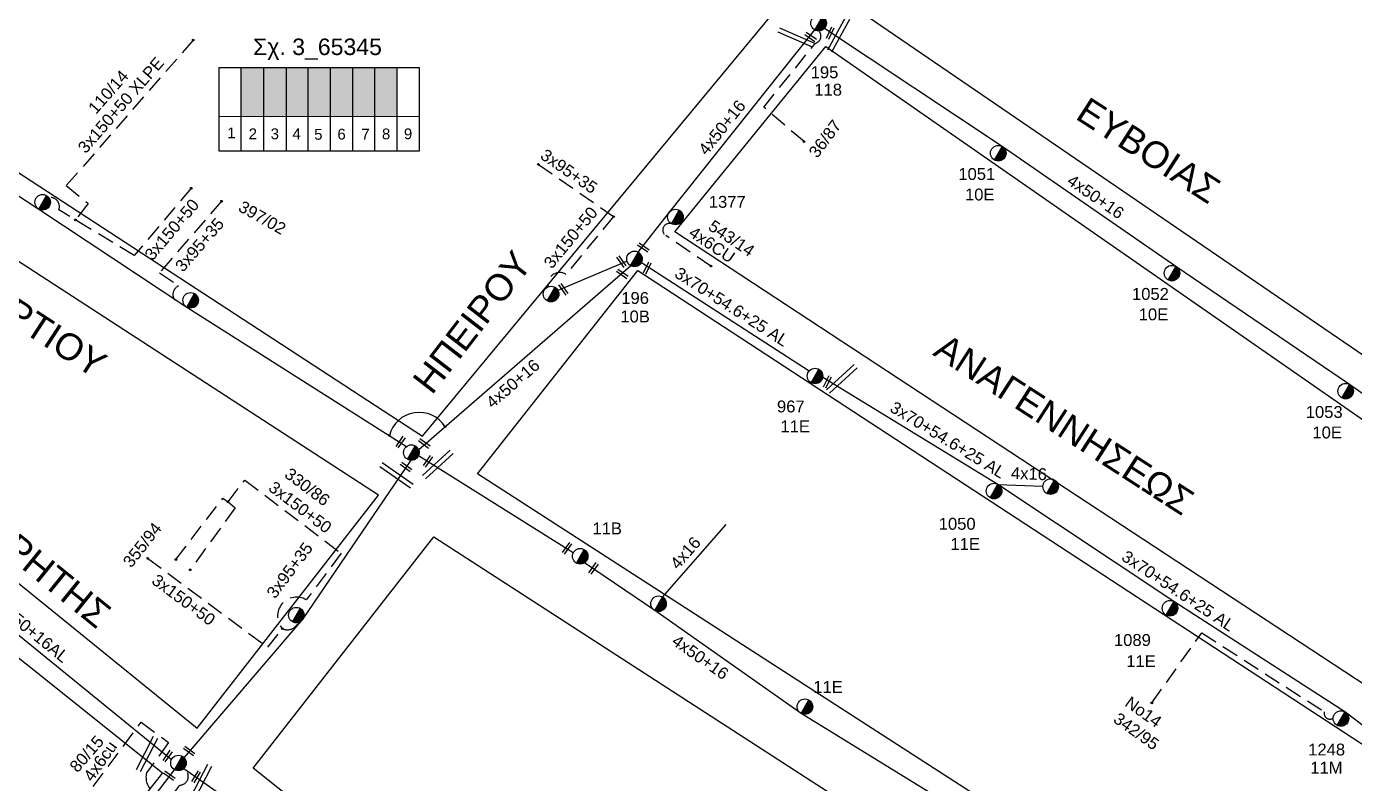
# Model space of a CAD drawing. Header units: millimetres. Extents: x 1138 to 9186, y 1584 to 2927.
# Drawn here: x 7524.4 to 7725.7, y 2081.8 to 2196.5 of the extents above; entities that cross this region are included whole.
import ezdxf
from ezdxf.enums import TextEntityAlignment as Align

# ---------------------------------------------------------------- set-up
doc = ezdxf.new("R2010")
doc.units = ezdxf.units.MM
doc.linetypes.add('DASHED', pattern=[19.05, 12.7, -6.35])
for name, color, linetype, lineweight in [('3x150+50', 7, 'Continuous', 30), ('3x150+50 XLPE', 7, 'SYN_LINE', 30), ('3x70+54.6+25 AL', 7, 'SYN_LINE', 30), ('3x95+35', 7, 'Continuous', 30), ('4x16', 7, 'Continuous', 30), ('4x50+16', 7, 'Continuous', 30), ('4x50+16AL', 7, 'Continuous', 30), ('4x6CU', 7, 'Continuous', 30), ('Υπόβαθρο ΔΕΗ', 7, 'Continuous', 30)]:
    doc.layers.add(name, color=color, linetype=linetype, lineweight=lineweight)
for name, color, linetype in [('Pillar OTE', 7, 'Continuous'), ('TEXT ΚΑΛΩΔΙΩΝ', 7, 'Continuous'), ('Άγνωστα', 7, 'Continuous'), ('ΑΓΝΩΣΤΟ ΥΠΟΓΕΙΟ ΚΑΛΩΔΙΟ', 7, 'DASHED'), ('Καλώδια ΧΤ   3x150AL+50CU', 7, 'DASHED'), ('Μηχανική τομή', 7, 'Continuous'), ('Στύλος ΦΜ', 7, 'Continuous'), ('Στύλος ΦΜ @ 1', 7, 'Continuous'), ('Συνδέσεις', 7, 'Continuous'), ('Τομή', 7, 'Continuous')]:
    doc.layers.add(name, color=color, linetype=linetype)
doc.styles.add('arial', font='arial.ttf')
doc.styles.get("Standard").update_dxf_attribs({"font": 'arial.ttf'})
doc.linetypes.add('SYN_LINE', pattern='A,0.5,-0.0001,["/\\/\\/\\/",Standard,S=0.1,R=0,X=0,Y=-0.05],-0.25', length=0.7501)

# ---------------------------------------------------------------- blocks, each defined once
blk = doc.blocks.new('ΥΠΑΡΧΩΝ ΤΣΙΜΕΝΤΕΝΙΟΣ ΣΤΥΛΟΣ')
at = {"layer": 'Στύλος ΦΜ'}
blk.add_hatch(color=7, dxfattribs=at).paths.add_polyline_path([(-1.29, -2.28, 0.574793), (2.62, 0, 0.268822), (1.3, 2.27)])
at = {"layer": 'Στύλος ΦΜ', "color": 7}
blk.add_line((-1.29, -2.28), (1.3, 2.27), dxfattribs=at)
blk.add_circle((0, 0), 2.62, dxfattribs=at)
at = {"layer": 'Στύλος ΦΜ', "flags": 4}
for tag, p in [('ΑΡΙΘΜΟΣ', (-4.68, 8.05)), ('ΤΥΠΟΣ', (-4.91, 3.03))]:
    blk.add_attdef(tag, p, '', height=4, dxfattribs=at)
blk = doc.blocks.new('ΜΗΧΑΝΙΚΗ ΤΟΜΗ')
at = {"layer": 'Μηχανική τομή', "ltscale": 40}
for p, q in [((-1.89, 0.78), (5.69, 0.78)), ((-1.89, -0.77), (5.69, -0.77))]:
    blk.add_line(p, q, dxfattribs=at)
blk = doc.blocks.new('ΤΟΜΗ')
at = {"layer": 'Τομή', "ltscale": 40}
for p, q in [((-5.68, 0), (17.06, 0)), ((-5.68, -2.77), (17.06, -2.77))]:
    blk.add_line(p, q, dxfattribs=at)
blk = doc.blocks.new('_ΣΥΝΔΕΣΗ')
at = {"layer": 'Συνδέσεις', "linetype": 'SYN_LINE', "ltscale": 40}
blk.add_hatch(color=256, dxfattribs=at).paths.add_polyline_path([(0.5, -0.01, 1), (-0.5, -0.01, 1)])
at = {"layer": 'Συνδέσεις'}
blk.add_circle((0, -0.01), 0.5, dxfattribs=at)

msp = doc.modelspace()

# ---------------------------------------------------------------- hatches: boundary and pattern name
at = {"layer": 'Καλώδια ΧΤ   3x150AL+50CU', "linetype": 'DASHED', "lineweight": -3, "ltscale": 0.2}
h = msp.add_hatch(color=1, dxfattribs=at)
h.dxf.hatch_style = 1
h.paths.add_polyline_path([(7560.36, 2190.25), (7556.92, 2190.25), (7556.92, 2182.89), (7560.36, 2182.88)])
h = msp.add_hatch(color=5, dxfattribs=at)
h.dxf.hatch_style = 1
h.paths.add_polyline_path([(7560.36, 2182.88), (7563.8, 2182.88), (7563.8, 2190.25), (7560.36, 2190.25)])
h = msp.add_hatch(color=30, dxfattribs=at)
h.dxf.hatch_style = 1
h.paths.add_polyline_path([(7567.1, 2190.25), (7563.8, 2190.25), (7563.8, 2182.88), (7567.1, 2182.88)])
h = msp.add_hatch(color=27, dxfattribs=at)
h.dxf.hatch_style = 1
h.paths.add_polyline_path([(7570.48, 2190.25), (7567.1, 2190.25), (7567.1, 2182.88), (7570.48, 2182.87)])
h = msp.add_hatch(color=62, dxfattribs=at)
h.dxf.hatch_style = 1
h.paths.add_polyline_path([(7570.48, 2182.87), (7573.88, 2182.87), (7573.88, 2190.24), (7570.48, 2190.25)])
h = msp.add_hatch(color=151, dxfattribs=at)
h.dxf.hatch_style = 1
h.paths.add_polyline_path([(7573.88, 2182.87), (7577.27, 2182.87), (7577.28, 2190.24), (7573.88, 2190.24)])
h = msp.add_hatch(color=173, dxfattribs=at)
h.dxf.hatch_style = 1
h.paths.add_polyline_path([(7577.22, 2182.87), (7580.61, 2182.87), (7580.61, 2190.24), (7577.22, 2190.24)])

# ---------------------------------------------------------------- linework, layer by layer
at = {"layer": '3x150+50', "color": 30, "linetype": 'DASHED', "lineweight": -3, "ltscale": 0.2}
for points in [[(7642.26, 2179.03), (7636.16, 2184.26), (7643.99, 2193.95, 0.577482), (7644.52, 2195.8, 21.61572)], [(7549.37, 2171.98), (7540.75, 2161.79), (7529.31, 2168.7, 0.56084), (7527.79, 2170.57, -1.416469)], [(7613.4, 2167.67), (7606.18, 2158.91, 0.680179), (7603.49, 2157.02, -344.368185)]]:
    msp.add_lwpolyline(points, format="xyb", dxfattribs=at)
at = {"layer": '3x150+50', "color": 2, "linetype": 'DASHED', "lineweight": -3, "ltscale": 0.2}
for points in [[(7547.04, 2115.71), (7554.17, 2125.01), (7554.95, 2124.44), (7557.5, 2127.76), (7572.12, 2116.66)], [(7554.95, 2124.44), (7556.03, 2123.56), (7549.22, 2114.16)]]:
    msp.add_lwpolyline(points, dxfattribs=at)
msp.add_lwpolyline([(7542.76, 2115.91), (7560.98, 2102.42), (7563.18, 2105.25, 0.429171), (7565.55, 2106.13, -3.987271)], format="xyb", dxfattribs=at)
at = {"layer": '3x150+50 XLPE', "color": 30, "linetype": 'DASHED', "lineweight": -3, "ltscale": 0.2}
msp.add_lwpolyline([(7549.68, 2194.42), (7530.44, 2172.38), (7533.74, 2169.65), (7531.83, 2167.18)], dxfattribs=at)
at = {"layer": '3x150+50 XLPE', "color": 2, "linetype": 'DASHED', "lineweight": -3, "ltscale": 0.2}
msp.add_lwpolyline([(7469.45, 2040.91), (7463.79, 2046.4), (7468.29, 2051.04), (7504.15, 2025.26), (7547.68, 2081.54, 0.759548), (7548.24, 2084.02, 88.379213)], format="xyb", dxfattribs=at)
at = {"layer": '3x70+54.6+25 AL', "color": 30, "linetype": 'SYN_LINE', "lineweight": -3, "ltscale": 15}
for points in [[(7615.43, 2160.92), (7604.96, 2156.47)], [(7617.6, 2160.71), (7643.06, 2144.31)]]:
    msp.add_lwpolyline(points, dxfattribs=at)
at = {"layer": '3x70+54.6+25 AL', "color": 1, "linetype": 'SYN_LINE', "lineweight": -3, "ltscale": 15}
msp.add_lwpolyline([(7742.49, 2078.82), (7724.23, 2092.65), (7698.31, 2109.36), (7671.66, 2127.11), (7645.09, 2143.32)], dxfattribs=at)
at = {"layer": '3x70+54.6+25 AL', "color": 5, "linetype": 'SYN_LINE', "lineweight": -3, "ltscale": 15}
msp.add_lwpolyline([(7692.18, 1973.72), (7653.97, 2004.93), (7617.82, 2033.06), (7586.78, 2056.99), (7548.24, 2084.02)], dxfattribs=at)
at = {"layer": '3x95+35', "color": 30, "linetype": 'DASHED', "lineweight": -3, "ltscale": 0.2}
msp.add_lwpolyline([(7602, 2175.59), (7613.4, 2167.67)], dxfattribs=at)
msp.add_lwpolyline([(7553.97, 2170), (7544.58, 2159.17), (7547.45, 2157.18, 0.858202), (7548.27, 2154.39, -2.7749)], format="xyb", dxfattribs=at)
at = {"layer": '3x95+35', "color": 2, "linetype": 'DASHED', "lineweight": -3, "ltscale": 0.2}
msp.add_lwpolyline([(7572.12, 2116.66), (7566.82, 2109.61, 0.858361), (7563.18, 2105.25, -2.840447)], format="xyb", dxfattribs=at)
at = {"layer": '4x16', "color": 1, "linetype": 'SYN_LINE', "lineweight": -3, "ltscale": 8}
msp.add_lwpolyline([(7671.66, 2127.11), (7678.47, 2126.85)], dxfattribs=at)
at = {"layer": '4x16', "color": 151, "linetype": 'SYN_LINE', "lineweight": -3, "ltscale": 15}
msp.add_lwpolyline([(7620.8, 2110.04), (7630.46, 2121.04)], dxfattribs=at)
at = {"layer": '4x50+16', "color": 30, "lineweight": -3, "ltscale": 0.2}
for points in [[(7617.14, 2162.28), (7621.71, 2168.13), (7643.88, 2195.95)], [(7583.85, 2132.37), (7615.98, 2160.23)]]:
    msp.add_lwpolyline(points, dxfattribs=at)
at = {"layer": '4x50+16', "color": 1, "lineweight": -3, "ltscale": 0.2}
msp.add_lwpolyline([(7777.3, 2109.27), (7748.01, 2125.96), (7724.95, 2142.25), (7698.61, 2160.13), (7672.29, 2178.3), (7645.34, 2196.18)], dxfattribs=at)
at = {"layer": '4x50+16', "color": 2, "lineweight": -3, "ltscale": 0.2}
for points in [[(7548.32, 2085.67), (7566.35, 2106.74), (7582.73, 2130.76)], [(7522, 2051.3), (7546.86, 2083.86)]]:
    msp.add_lwpolyline(points, dxfattribs=at)
at = {"layer": '4x50+16', "color": 151, "lineweight": -3, "ltscale": 0.2}
for points in [[(7607.28, 2116.75), (7583.82, 2131.42)], [(7698.7, 2057.6), (7667.21, 2076.79), (7641.82, 2092.39), (7619.63, 2108), (7608.97, 2115.23)]]:
    msp.add_lwpolyline(points, dxfattribs=at)
at = {"layer": '4x50+16AL', "color": 30, "lineweight": -3, "ltscale": 0.2}
msp.add_lwpolyline([(7492.69, 2190.87), (7526.27, 2168.82), (7548.71, 2153.96), (7582.02, 2132.86)], dxfattribs=at)
at = {"layer": '4x50+16AL', "color": 151, "linetype": 'Continuous', "lineweight": -3, "ltscale": 0.2}
msp.add_lwpolyline([(7463.05, 2151.02), (7477.38, 2141.19), (7502.71, 2120.3), (7518.27, 2108.23), (7546.38, 2085.4)], dxfattribs=at)
at = {"layer": '4x6CU', "color": 30, "linetype": 'DASHED', "lineweight": -3, "ltscale": 0.2}
msp.add_lwpolyline([(7628.15, 2160.17), (7621.29, 2164.81, -0.881355), (7622.19, 2166.58, -1.19337)], format="xyb", dxfattribs=at)
at = {"layer": '4x6CU', "color": 2, "linetype": 'DASHED', "lineweight": -3, "ltscale": 0.2}
msp.add_lwpolyline([(7534.49, 2081.31), (7541.79, 2091.08), (7545.95, 2087.99), (7542.61, 2083.42, 0.666223), (7546.71, 2080.28, 5.056728)], format="xyb", dxfattribs=at)
at = {"layer": 'Pillar OTE', "lineweight": -3, "ltscale": 40}
for points in [[(7553.59, 2177.61), (7553.59, 2190.25), (7583.92, 2190.24), (7583.92, 2177.58), (7553.59, 2177.61)], [(7556.92, 2177.6), (7556.92, 2190.25)], [(7560.36, 2177.6), (7560.36, 2190.25)], [(7563.8, 2177.6), (7563.8, 2190.25)], [(7567.1, 2177.59), (7567.1, 2190.25)], [(7570.48, 2177.59), (7570.48, 2190.25)], [(7573.88, 2177.59), (7573.88, 2190.24)], [(7577.22, 2177.58), (7577.22, 2190.24)], [(7580.6, 2177.58), (7580.6, 2190.24)], [(7553.59, 2182.89), (7583.92, 2182.86)]]:
    msp.add_lwpolyline(points, dxfattribs=at)
at = {"layer": 'ΑΓΝΩΣΤΟ ΥΠΟΓΕΙΟ ΚΑΛΩΔΙΟ', "color": 1, "lineweight": -3, "ltscale": 0.2}
msp.add_lwpolyline([(7694.97, 2094), (7702.55, 2104.61), (7721.13, 2092.65, 0.698558), (7722.46, 2091.69, 2.268906)], format="xyb", dxfattribs=at)
at = {"layer": 'Υπόβαθρο ΔΕΗ', "lineweight": -3}
for points in [[(7750.56, 2130.62), (7797.96, 2199.6), (7701.34, 2260.74), (7649.9, 2199.33)], [(7622.67, 2165.37), (7645.55, 2193.46), (7746.27, 2123.49), (7737.77, 2089.81)], [(7735.86, 2081.89), (7725.65, 2043.02), (7592.79, 2128.68), (7617.05, 2159.53)], [(7558.77, 2084.09), (7586.15, 2119.17), (7723.13, 2030.65), (7688.39, 1980.79)]]:
    msp.add_lwpolyline(points, close=True, dxfattribs=at)
for points in [[(7555.71, 2255.7), (7497.9, 2190.8), (7584.41, 2134.39), (7638.11, 2199.1)], [(7489.84, 2182.47), (7468.22, 2156.66), (7550.27, 2090.18), (7577.75, 2125.47), (7489.84, 2182.47)], [(7462.08, 2149.65), (7545.02, 2083.38), (7506.07, 2034.18), (7476.67, 2055.54), (7480.1, 2059.13), (7473.95, 2064.05), (7386.39, 1973.58), (7342.39, 2017.74), (7411.1, 2089.73), (7462.08, 2149.65)]]:
    msp.add_lwpolyline(points, dxfattribs=at)
msp.add_arc((7583.92, 2133.35), 4.66, 32.3603, 165.5644, dxfattribs=at)

# ---------------------------------------------------------------- block references
at = {"layer": 'Μηχανική τομή', "lineweight": -3}
for p, xscale, yscale, zscale, rotation in [((7646.03, 2195.06), 0.25, 0.25, 0.25, 64.42578626019542), ((7643.64, 2194.59), 0.25, 0.25, 0.25, 145.4579805752666), ((7614.88, 2160.47), 0.25, 0.25, 0.25, 124.9596120876511), ((7618.31, 2162.7), 0.25, 0.25, 0.25, 145.4579805752666), ((7618.3, 2159.47), 0.25, 0.25, 0.25, 63.58360744664529), ((7615.11, 2158.69), 0.25, 0.25, 0.25, 145.4579805752666), ((7606.09, 2156.28), 0.25, 0.25, 0.25, 124.9596120876511), ((7645.62, 2142.22), 0.25, 0.25, 0.25, 63.58360744664529), ((7580.85, 2133.13), 0.25, 0.25, 0.25, 54.4856197192397), ((7585.08, 2133), 0.25, 0.25, 0.25, 143.98561449496), ((7582.31, 2129.43), 0.25, 0.25, 0.25, 143.98561449496), ((7584.99, 2130.23), 0.25, 0.25, 0.25, 54.4856197192397), ((7606.09, 2117.04), 0.25, 0.25, 0.25, 54.4856197192397), ((7610.1, 2113.99), 0.25, 0.25, 0.25, 54.4856197192397), ((7549.45, 2086.42), 0.25, 0.25, 0.25, 143.98561449496), ((7545.53, 2085.56), 0.25, 0.25, 0.25, 54.4856197192397), ((7546.43, 2082.66), 0.25, 0.25, 0.25, 143.98561449496), ((7549.9, 2082.39), 0.2499999999999999, 0.2499999999999999, 0.2499999999999999, 59.36032874903704)]:
    msp.add_blockref('ΜΗΧΑΝΙΚΗ ΤΟΜΗ', p, dxfattribs=dict(at, xscale=xscale, yscale=yscale, zscale=zscale, rotation=rotation))
at = {"layer": 'Στύλος ΦΜ @ 1', "lineweight": -3, "ltscale": 40}
ref = msp.add_blockref('ΥΠΑΡΧΩΝ ΤΣΙΜΕΝΤΕΝΙΟΣ ΣΤΥΛΟΣ', (7644.47, 2196.98), dxfattribs=dict(at, xscale=0.4499999999998181, yscale=0.4499999999998181, zscale=0.4499999999998181))
ref.add_attrib('ΤΥΠΟΣ', '195', (7643.27, 2188.64), dxfattribs={"layer": 'Στύλος ΦΜ', "height": 1.8, "flags": 4})
ref.add_attrib('ΑΡΙΘΜΟΣ', '118', (7643.82, 2186), dxfattribs={"layer": 'Στύλος ΦΜ', "height": 1.8, "flags": 4})
ref = msp.add_blockref('ΥΠΑΡΧΩΝ ΤΣΙΜΕΝΤΕΝΙΟΣ ΣΤΥΛΟΣ', (7671.7, 2177.28), dxfattribs=dict(at, xscale=0.4499999999998181, yscale=0.4499999999998181, zscale=0.4499999999998181))
ref.add_attrib('ΤΥΠΟΣ', '1051', (7665.65, 2173.23), dxfattribs={"layer": 'Στύλος ΦΜ', "height": 1.8, "flags": 4})
ref.add_attrib('ΑΡΙΘΜΟΣ', '10E', (7666.66, 2170.12), dxfattribs={"layer": 'Στύλος ΦΜ', "height": 1.8, "flags": 4})
for p, xscale, yscale, zscale in [((7526.85, 2169.85), 0.4499999999998181, 0.4499999999998181, 0.4499999999998181), ((7549.29, 2154.99), 0.4499999999998181, 0.4499999999998181, 0.4499999999998181), ((7603.92, 2155.93), 0.4499999999998181, 0.4499999999998181, 0.4499999999998181), ((7582.75, 2131.93), 0.4499999999998181, 0.4499999999998181, 0.4499999999998181), ((7679.64, 2126.77), 0.4499999999998181, 0.4499999999998181, 0.4499999999998181), ((7620.21, 2109.02), 0.4499999999998181, 0.4499999999998181, 0.4499999999998181), ((7565.31, 2107.29), 0.4499999999998181, 0.4499999999998181, 0.4499999999998181), ((7547.44, 2084.89), 0.4499999999998183, 0.4499999999998183, 0.4499999999998183)]:
    msp.add_blockref('ΥΠΑΡΧΩΝ ΤΣΙΜΕΝΤΕΝΙΟΣ ΣΤΥΛΟΣ', p, dxfattribs=dict(at, xscale=xscale, yscale=yscale, zscale=zscale))
ref = msp.add_blockref('ΥΠΑΡΧΩΝ ΤΣΙΜΕΝΤΕΝΙΟΣ ΣΤΥΛΟΣ', (7622.77, 2167.61), dxfattribs=dict(at, xscale=0.4499999999998181, yscale=0.4499999999998181, zscale=0.4499999999998181))
ref.add_attrib('ΑΡΙΘΜΟΣ', '1377', (7627.83, 2169.01), dxfattribs={"layer": 'Στύλος ΦΜ', "height": 1.8, "flags": 4})
ref = msp.add_blockref('ΥΠΑΡΧΩΝ ΤΣΙΜΕΝΤΕΝΙΟΣ ΣΤΥΛΟΣ', (7616.56, 2161.26), dxfattribs=dict(at, xscale=0.4499999999998181, yscale=0.4499999999998181, zscale=0.4499999999998181))
ref.add_attrib('ΤΥΠΟΣ', '196', (7614.56, 2154.44), dxfattribs={"layer": 'Στύλος ΦΜ', "height": 1.8, "flags": 4})
ref.add_attrib('ΑΡΙΘΜΟΣ', '10B', (7614.42, 2151.64), dxfattribs={"layer": 'Στύλος ΦΜ', "height": 1.8, "flags": 4})
ref = msp.add_blockref('ΥΠΑΡΧΩΝ ΤΣΙΜΕΝΤΕΝΙΟΣ ΣΤΥΛΟΣ', (7698.03, 2159.11), dxfattribs=dict(at, xscale=0.4499999999998181, yscale=0.4499999999998181, zscale=0.4499999999998181))
ref.add_attrib('ΤΥΠΟΣ', '1052', (7691.97, 2155.06), dxfattribs={"layer": 'Στύλος ΦΜ', "height": 1.8, "flags": 4})
ref.add_attrib('ΑΡΙΘΜΟΣ', '10E', (7692.99, 2151.96), dxfattribs={"layer": 'Στύλος ΦΜ', "height": 1.8, "flags": 4})
ref = msp.add_blockref('ΥΠΑΡΧΩΝ ΤΣΙΜΕΝΤΕΝΙΟΣ ΣΤΥΛΟΣ', (7643.93, 2143.52), dxfattribs=dict(at, xscale=0.4499999999998181, yscale=0.4499999999998181, zscale=0.4499999999998181))
ref.add_attrib('ΤΥΠΟΣ', '967', (7638.16, 2138.01), dxfattribs={"layer": 'Στύλος ΦΜ', "height": 1.8, "flags": 4})
ref.add_attrib('ΑΡΙΘΜΟΣ', '11E', (7638.69, 2135), dxfattribs={"layer": 'Στύλος ΦΜ', "height": 1.8, "flags": 4})
ref = msp.add_blockref('ΥΠΑΡΧΩΝ ΤΣΙΜΕΝΤΕΝΙΟΣ ΣΤΥΛΟΣ', (7724.36, 2141.23), dxfattribs=dict(at, xscale=0.4499999999998181, yscale=0.4499999999998181, zscale=0.4499999999998181))
ref.add_attrib('ΤΥΠΟΣ', '1053', (7718.31, 2137.17), dxfattribs={"layer": 'Στύλος ΦΜ', "height": 1.8, "flags": 4})
ref.add_attrib('ΑΡΙΘΜΟΣ', '10E', (7719.32, 2134.07), dxfattribs={"layer": 'Στύλος ΦΜ', "height": 1.8, "flags": 4})
ref = msp.add_blockref('ΥΠΑΡΧΩΝ ΤΣΙΜΕΝΤΕΝΙΟΣ ΣΤΥΛΟΣ', (7671.07, 2126.09), dxfattribs=dict(at, xscale=0.4499999999998181, yscale=0.4499999999998181, zscale=0.4499999999998181))
ref.add_attrib('ΤΥΠΟΣ', '1050', (7662.68, 2120.23), dxfattribs={"layer": 'Στύλος ΦΜ', "height": 1.8, "flags": 4})
ref.add_attrib('ΑΡΙΘΜΟΣ', '11E', (7664.45, 2117.18), dxfattribs={"layer": 'Στύλος ΦΜ', "height": 1.8, "flags": 4})
ref = msp.add_blockref('ΥΠΑΡΧΩΝ ΤΣΙΜΕΝΤΕΝΙΟΣ ΣΤΥΛΟΣ', (7608.33, 2116.21), dxfattribs=dict(at, xscale=0.4499999999998181, yscale=0.4499999999998181, zscale=0.4499999999998181))
ref.add_attrib('ΤΥΠΟΣ', '11B', (7610.19, 2119.53), dxfattribs={"layer": 'Στύλος ΦΜ', "height": 1.8, "flags": 4})
ref = msp.add_blockref('ΥΠΑΡΧΩΝ ΤΣΙΜΕΝΤΕΝΙΟΣ ΣΤΥΛΟΣ', (7697.73, 2108.34), dxfattribs=dict(at, xscale=0.4499999999998181, yscale=0.4499999999998181, zscale=0.4499999999998181))
ref.add_attrib('ΤΥΠΟΣ', '1089', (7689.24, 2102.62), dxfattribs={"layer": 'Στύλος ΦΜ', "height": 1.8, "flags": 4})
ref.add_attrib('ΑΡΙΘΜΟΣ', '11E', (7691.1, 2099.42), dxfattribs={"layer": 'Στύλος ΦΜ', "height": 1.8, "flags": 4})
ref = msp.add_blockref('ΥΠΑΡΧΩΝ ΤΣΙΜΕΝΤΕΝΙΟΣ ΣΤΥΛΟΣ', (7642.4, 2093.42), dxfattribs=dict(at, xscale=0.4499999999998181, yscale=0.4499999999998181, zscale=0.4499999999998181))
ref.add_attrib('ΤΥΠΟΣ', '11E', (7643.67, 2095.52), dxfattribs={"layer": 'Στύλος ΦΜ', "height": 1.8, "flags": 4})
ref = msp.add_blockref('ΥΠΑΡΧΩΝ ΤΣΙΜΕΝΤΕΝΙΟΣ ΣΤΥΛΟΣ', (7723.64, 2091.63), dxfattribs=dict(at, xscale=0.4499999999998181, yscale=0.4499999999998181, zscale=0.4499999999998181))
ref.add_attrib('ΤΥΠΟΣ', '1248', (7718.68, 2086.03), dxfattribs={"layer": 'Στύλος ΦΜ', "height": 1.8, "flags": 4})
ref.add_attrib('ΑΡΙΘΜΟΣ', '11M', (7719, 2083.28), dxfattribs={"layer": 'Στύλος ΦΜ', "height": 1.8, "flags": 4})
at = {"layer": 'Συνδέσεις', "lineweight": -3, "xscale": 0.25, "yscale": 0.25, "zscale": 0.25}
for p in [(7549.68, 2194.43), (7642.26, 2179.03), (7602, 2175.59), (7549.37, 2171.98), (7553.97, 2170.01), (7613.4, 2167.67), (7531.83, 2167.18), (7628.16, 2160.17), (7587.86, 2135.85), (7579.4, 2134.52), (7554.95, 2124.44), (7542.76, 2115.91), (7547.05, 2115.72), (7549.22, 2114.16), (7563.18, 2105.25), (7694.97, 2094)]:
    msp.add_blockref('_ΣΥΝΔΕΣΗ', p, dxfattribs=at)
at = {"layer": 'Τομή', "lineweight": -3}
for p, xscale, yscale, zscale, rotation in [((7646.55, 2194.2), 0.2499999999999999, 0.2499999999999999, 0.2499999999999999, 61.29162232959218), ((7642.24, 2193.89), 0.2499999999999999, 0.2499999999999999, 0.2499999999999999, 156.3317142002007), ((7646.7, 2142.39), 0.25, 0.25, 0.25, 42.62030210666257), ((7585.47, 2129.42), 0.25, 0.25, 0.25, 42.62030210666257), ((7581.44, 2127.35), 0.2499999999999999, 0.2499999999999999, 0.2499999999999999, 145.1725379253222), ((7541.73, 2085.18), 0.2499999999999999, 0.2499999999999999, 0.2499999999999999, 62.83241866332541), ((7549.92, 2080.91), 0.2499999999999999, 0.2499999999999999, 0.2499999999999999, 62.83241866332541)]:
    msp.add_blockref('ΤΟΜΗ', p, dxfattribs=dict(at, xscale=xscale, yscale=yscale, zscale=zscale, rotation=rotation))

# ---------------------------------------------------------------- texts
at = {"lineweight": -3, "ltscale": 40, "char_height": 4, "width": 65.6312, "attachment_point": 1, "style": 'arial'}
for s, insert, rotation in [('EYBOIAΣ', (7685.38, 2185.96), 327.2143), ('ANAΓENNHΣEΩΣ', (7663.8, 2150.14), 327.1429)]:
    msp.add_mtext(s, dxfattribs=dict(at, insert=insert, rotation=rotation))
at = {"lineweight": -3, "ltscale": 30, "char_height": 1.63, "width": 11.2573, "attachment_point": 1}
for s, insert in [('1', (7554.84, 2181.17)), ('2', (7558.08, 2181.03)), ('3', (7561.41, 2181.03)), ('4', (7564.71, 2181.03)), ('5', (7568.01, 2180.95)), ('6', (7571.53, 2180.98)), ('7', (7575.16, 2180.98)), ('8', (7578.28, 2181.01)), ('9', (7581.61, 2181.03))]:
    msp.add_mtext(s, dxfattribs=dict(at, insert=insert))
at = {"layer": 'TEXT ΚΑΛΩΔΙΩΝ', "linetype": 'Continuous', "lineweight": -3, "ltscale": 0.2}
for s, rotation, p in [('3x150+50 XLPE', 48.8908, (7538.7, 2184.58)), ('4x50+16', 51.4442, (7629.82, 2181.19)), ('3x95+35', 325.2344, (7606.64, 2174.55)), ('4x50+16', 325.391, (7686.47, 2170.7)), ('3x150+50', 49.7602, (7546.43, 2165.72)), ('3x150+50', 50.5012, (7606.88, 2164.51)), ('3x95+35', 49.0501, (7550.63, 2163.41)), ('4x6CU', 325.9559, (7628.32, 2163.43)), ('3x70+54.6+25 AL', 327.2227, (7631.3, 2154.02)), ('4x50+16', 40.9293, (7598.12, 2142.37)), ('3x70+54.6+25 AL', 328.6086, (7664.06, 2133.86)), ('4x16', 357.8217, (7676.35, 2128.73)), ('3x150+50', 322.7785, (7565.9, 2123.65)), ('3x95+35', 53.1047, (7564.29, 2114.1)), ('4x16', 48.7092, (7624.28, 2116.73)), ('3x70+54.6+25 AL', 326.3362, (7698.99, 2110.98)), ('3x150+50', 323.4809, (7548.23, 2109.62)), ('4x50+16AL', 320.9284, (7525.49, 2104.69)), ('4x50+16', 324.8917, (7626.55, 2100.93))]:
    msp.add_text(s, height=1.8, rotation=rotation, dxfattribs=at).set_placement(p, align=Align.MIDDLE_CENTER)
at = {"layer": 'Άγνωστα', "color": 7, "lineweight": -3, "insert": (7558.75, 2194.65), "char_height": 2.5, "width": 4.551914400963142e-14, "attachment_point": 1}
msp.add_mtext('Σχ. 3_65345', dxfattribs=at)
at = {"layer": 'Άγνωστα', "lineweight": -3, "ltscale": 40, "char_height": 1.8, "width": 12.7137, "attachment_point": 1, "style": 'arial'}
for s, insert, rotation in [('110/14', (7533.59, 2184.26), 48.8431), ('36/87', (7642.83, 2177.5), 53.1564), ('397/02', (7557.24, 2170.19), 330.6239), ('543/14', (7628.59, 2167.29), 326), ('330/86', (7564.45, 2129.76), 323), ('355/94', (7538.87, 2115.46), 51.988), ('Νο14\\P342/95', (7691.78, 2095.11), 324.4524), ('80/15', (7530.78, 2084.5), 48.8715), ('4x6cu', (7532.9, 2082.96), 54.708)]:
    msp.add_mtext(s, dxfattribs=dict(at, insert=insert, rotation=rotation))
at = {"layer": 'Υπόβαθρο ΔΕΗ', "lineweight": -3}
for s, rotation, p in [('25ης ΜΑΡΤΙΟΥ', 327.036, (7519.6, 2155.28)), ('ΗΠΕΙΡΟΥ', 52.2817, (7591.96, 2151.69)), ('ΚΡΗΤΗΣ', 320.9849, (7527.63, 2113.68))]:
    msp.add_text(s, height=4, rotation=rotation, dxfattribs=at).set_placement(p, align=Align.MIDDLE_CENTER)

doc.saveas('drawing.dxf')
